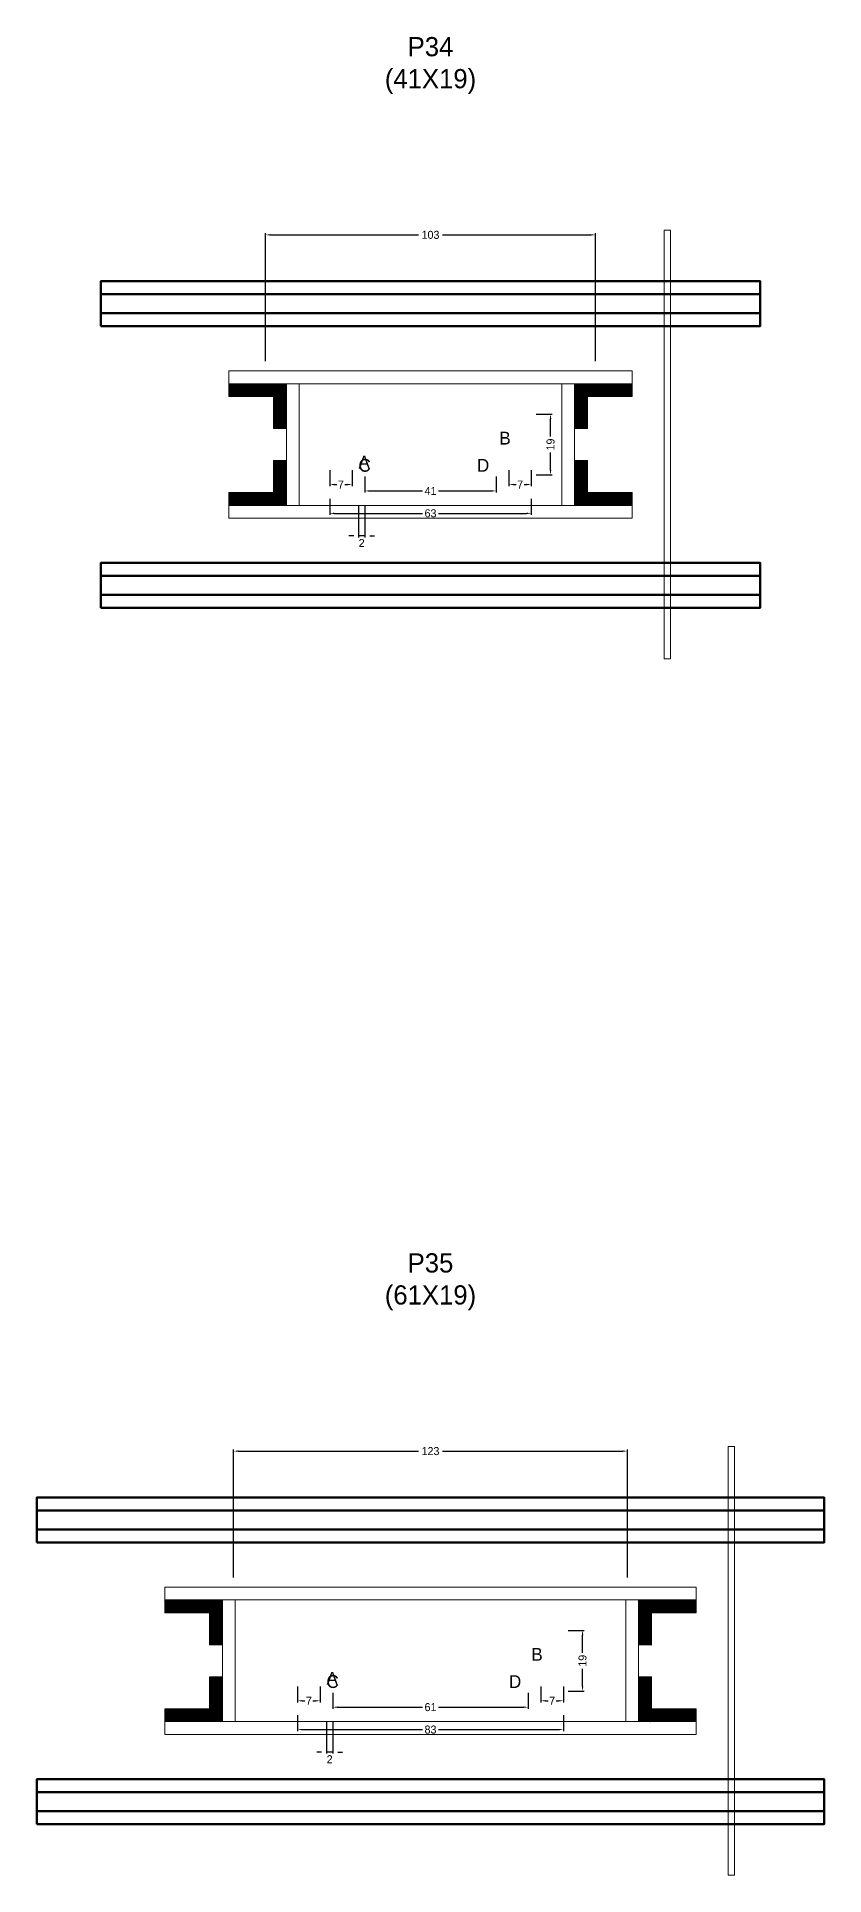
# Model space of a CAD drawing. Header units: centimetres. Extents: x -12000 to 4115, y -10266 to 2668.
# Drawn here: x -123 to 123, y -5627 to -5053 of the extents above; entities that cross this region are included whole.
import ezdxf

# ---------------------------------------------------------------- set-up
doc = ezdxf.new("R2010")
doc.units = ezdxf.units.CM
for name, color, linetype in [('COTA', 241, 'Continuous'), ('GRAVATA', 224, 'Continuous'), ('Hachura', 251, 'Continuous'), ('NOMENCLATURA', 7, 'Continuous'), ('SARRAFO', 251, 'Continuous')]:
    doc.layers.add(name, color=color, linetype=linetype)
doc.dimstyles.new('cotax2', dxfattribs={"dimtxt": 2.5, "dimasz": 1.5, "dimexe": 0.5, "dimexo": 0.5, "dimgap": 0.5, "dimtad": 1, "dimcen": 2.5, "dimazin": 3, "dimtfac": 1, "dimtmove": 0, "dimatfit": 3})

# ---------------------------------------------------------------- blocks, each defined once
blk = doc.blocks.new('_CLOSEDFILLED')
at = {"color": 0, "linetype": 'BYBLOCK'}
blk.add_solid([(-1, 0.16), (0, 0), (-1, -0.16)], dxfattribs=at)
blk = doc.blocks.new('*D378')
for p, q in [((-31.5, -5197), (-31.5, -5202)), ((31.5, -5197), (31.5, -5202)), ((-30, -5201.5), (-2.5, -5201.5)), ((2.5, -5201.5), (30, -5201.5))]:
    blk.add_line(p, q)
at = {"layer": 'Defpoints'}
for p in [(-31.5, -5196.5), (31.5, -5196.5), (-31.5, -5201.5)]:
    blk.add_point(p, dxfattribs=at)
at = {"layer": 'COTA', "xscale": 1.5, "yscale": 1.5, "rotation": 180}
blk.add_blockref('_CLOSEDFILLED', (-31.5, -5201.5), dxfattribs=at)
at = {"layer": 'COTA', "xscale": 1.5, "yscale": 1.5}
blk.add_blockref('_CLOSEDFILLED', (31.5, -5201.5), dxfattribs=at)
at = {"layer": 'COTA', "insert": (0, -5201.5), "char_height": 2.5, "attachment_point": 5}
blk.add_mtext('63', dxfattribs=at)
blk = doc.blocks.new('*D379')
for p, q in [((-20.5, -5190), (-20.5, -5195)), ((20.5, -5190), (20.5, -5195)), ((-19, -5194.5), (-2.5, -5194.5)), ((2.5, -5194.5), (19, -5194.5))]:
    blk.add_line(p, q)
at = {"layer": 'Defpoints'}
for p in [(-20.5, -5189.5), (20.5, -5189.5), (-20.5, -5194.5)]:
    blk.add_point(p, dxfattribs=at)
at = {"layer": 'COTA', "xscale": 1.5, "yscale": 1.5, "rotation": 180}
blk.add_blockref('_CLOSEDFILLED', (-20.5, -5194.5), dxfattribs=at)
at = {"layer": 'COTA', "xscale": 1.5, "yscale": 1.5}
blk.add_blockref('_CLOSEDFILLED', (20.5, -5194.5), dxfattribs=at)
at = {"layer": 'COTA', "insert": (0, -5194.5), "char_height": 2.5, "attachment_point": 5}
blk.add_mtext('41', dxfattribs=at)
blk = doc.blocks.new('*D380')
for p, q in [((33, -5170.5), (38, -5170.5)), ((37.5, -5177.5), (37.5, -5172)), ((37.5, -5188), (37.5, -5182.5)), ((33, -5189.5), (38, -5189.5))]:
    blk.add_line(p, q)
at = {"layer": 'Defpoints'}
for p in [(32.5, -5170.5), (32.5, -5189.5), (37.5, -5189.5)]:
    blk.add_point(p, dxfattribs=at)
at = {"layer": 'COTA', "xscale": 1.5, "yscale": 1.5}
for p, rotation in [((37.5, -5170.5), 90), ((37.5, -5189.5), 270)]:
    blk.add_blockref('_CLOSEDFILLED', p, dxfattribs=dict(at, rotation=rotation))
at = {"layer": 'COTA', "insert": (37.5, -5180), "char_height": 2.5, "attachment_point": 5, "rotation": 90}
blk.add_mtext('19', dxfattribs=at)
blk = doc.blocks.new('*D381')
for p, q in [((-31.5, -5188), (-31.5, -5193)), ((-30, -5192.5), (-29.25, -5192.5)), ((-26.75, -5192.5), (-26, -5192.5)), ((-24.5, -5188), (-24.5, -5193))]:
    blk.add_line(p, q)
at = {"layer": 'Defpoints'}
for p in [(-31.5, -5187.5), (-31.5, -5192.5), (-24.5, -5187.5)]:
    blk.add_point(p, dxfattribs=at)
at = {"layer": 'COTA', "xscale": 1.5, "yscale": 1.5, "rotation": 180}
blk.add_blockref('_CLOSEDFILLED', (-31.5, -5192.5), dxfattribs=at)
at = {"layer": 'COTA', "xscale": 1.5, "yscale": 1.5}
blk.add_blockref('_CLOSEDFILLED', (-24.5, -5192.5), dxfattribs=at)
at = {"layer": 'COTA', "insert": (-28, -5192.5), "char_height": 2.5, "attachment_point": 5}
blk.add_mtext('7', dxfattribs=at)
blk = doc.blocks.new('*D382')
for p, q in [((24.5, -5188), (24.5, -5193)), ((26, -5192.5), (26.75, -5192.5)), ((29.25, -5192.5), (30, -5192.5)), ((31.5, -5188), (31.5, -5193))]:
    blk.add_line(p, q)
at = {"layer": 'Defpoints'}
for p in [(24.5, -5187.5), (24.5, -5192.5), (31.5, -5187.5)]:
    blk.add_point(p, dxfattribs=at)
at = {"layer": 'COTA', "xscale": 1.5, "yscale": 1.5, "rotation": 180}
blk.add_blockref('_CLOSEDFILLED', (24.5, -5192.5), dxfattribs=at)
at = {"layer": 'COTA', "xscale": 1.5, "yscale": 1.5}
blk.add_blockref('_CLOSEDFILLED', (31.5, -5192.5), dxfattribs=at)
at = {"layer": 'COTA', "insert": (28, -5192.5), "char_height": 2.5, "attachment_point": 5}
blk.add_mtext('7', dxfattribs=at)
blk = doc.blocks.new('*D383')
for p, q in [((-51.5, -5154), (-51.5, -5114)), ((-50, -5114.5), (-3.75, -5114.5)), ((3.75, -5114.5), (50, -5114.5)), ((51.5, -5154), (51.5, -5114))]:
    blk.add_line(p, q)
at = {"layer": 'Defpoints'}
for p in [(-51.5, -5114.5), (-51.5, -5154.5), (51.5, -5154.5)]:
    blk.add_point(p, dxfattribs=at)
at = {"layer": 'COTA', "xscale": 1.5, "yscale": 1.5, "rotation": 180}
blk.add_blockref('_CLOSEDFILLED', (-51.5, -5114.5), dxfattribs=at)
at = {"layer": 'COTA', "xscale": 1.5, "yscale": 1.5}
blk.add_blockref('_CLOSEDFILLED', (51.5, -5114.5), dxfattribs=at)
at = {"layer": 'COTA', "insert": (0, -5114.5), "char_height": 2.5, "attachment_point": 5}
blk.add_mtext('103', dxfattribs=at)
blk = doc.blocks.new('*D404')
for p, q in [((-41.5, -5577), (-41.5, -5582)), ((41.5, -5577), (41.5, -5582)), ((-40, -5581.5), (-2.5, -5581.5)), ((2.5, -5581.5), (40, -5581.5))]:
    blk.add_line(p, q)
at = {"layer": 'Defpoints'}
for p in [(-41.5, -5576.5), (41.5, -5576.5), (-41.5, -5581.5)]:
    blk.add_point(p, dxfattribs=at)
at = {"layer": 'COTA', "xscale": 1.5, "yscale": 1.5, "rotation": 180}
blk.add_blockref('_CLOSEDFILLED', (-41.5, -5581.5), dxfattribs=at)
at = {"layer": 'COTA', "xscale": 1.5, "yscale": 1.5}
blk.add_blockref('_CLOSEDFILLED', (41.5, -5581.5), dxfattribs=at)
at = {"layer": 'COTA', "insert": (0, -5581.5), "char_height": 2.5, "attachment_point": 5}
blk.add_mtext('83', dxfattribs=at)
blk = doc.blocks.new('*D405')
for p, q in [((-30.5, -5570), (-30.5, -5575)), ((30.5, -5570), (30.5, -5575)), ((-29, -5574.5), (-2.5, -5574.5)), ((2.5, -5574.5), (29, -5574.5))]:
    blk.add_line(p, q)
at = {"layer": 'Defpoints'}
for p in [(-30.5, -5569.5), (30.5, -5569.5), (-30.5, -5574.5)]:
    blk.add_point(p, dxfattribs=at)
at = {"layer": 'COTA', "xscale": 1.5, "yscale": 1.5, "rotation": 180}
blk.add_blockref('_CLOSEDFILLED', (-30.5, -5574.5), dxfattribs=at)
at = {"layer": 'COTA', "xscale": 1.5, "yscale": 1.5}
blk.add_blockref('_CLOSEDFILLED', (30.5, -5574.5), dxfattribs=at)
at = {"layer": 'COTA', "insert": (0, -5574.5), "char_height": 2.5, "attachment_point": 5}
blk.add_mtext('61', dxfattribs=at)
blk = doc.blocks.new('*D406')
for p, q in [((43, -5550.5), (48, -5550.5)), ((47.5, -5557.5), (47.5, -5552)), ((47.5, -5568), (47.5, -5562.5)), ((43, -5569.5), (48, -5569.5))]:
    blk.add_line(p, q)
at = {"layer": 'Defpoints'}
for p in [(42.5, -5550.5), (42.5, -5569.5), (47.5, -5569.5)]:
    blk.add_point(p, dxfattribs=at)
at = {"layer": 'COTA', "xscale": 1.5, "yscale": 1.5}
for p, rotation in [((47.5, -5550.5), 90), ((47.5, -5569.5), 270)]:
    blk.add_blockref('_CLOSEDFILLED', p, dxfattribs=dict(at, rotation=rotation))
at = {"layer": 'COTA', "insert": (47.5, -5560), "char_height": 2.5, "attachment_point": 5, "rotation": 90}
blk.add_mtext('19', dxfattribs=at)
blk = doc.blocks.new('*D407')
for p, q in [((-41.5, -5568), (-41.5, -5573)), ((-34.5, -5568), (-34.5, -5573)), ((-40, -5572.5), (-39.25, -5572.5)), ((-36.75, -5572.5), (-36, -5572.5))]:
    blk.add_line(p, q)
at = {"layer": 'Defpoints'}
for p in [(-41.5, -5567.5), (-34.5, -5567.5), (-41.5, -5572.5)]:
    blk.add_point(p, dxfattribs=at)
at = {"layer": 'COTA', "xscale": 1.5, "yscale": 1.5, "rotation": 180}
blk.add_blockref('_CLOSEDFILLED', (-41.5, -5572.5), dxfattribs=at)
at = {"layer": 'COTA', "xscale": 1.5, "yscale": 1.5}
blk.add_blockref('_CLOSEDFILLED', (-34.5, -5572.5), dxfattribs=at)
at = {"layer": 'COTA', "insert": (-38, -5572.5), "char_height": 2.5, "attachment_point": 5}
blk.add_mtext('7', dxfattribs=at)
blk = doc.blocks.new('*D408')
for p, q in [((34.5, -5568), (34.5, -5573)), ((41.5, -5568), (41.5, -5573)), ((36, -5572.5), (36.75, -5572.5)), ((39.25, -5572.5), (40, -5572.5))]:
    blk.add_line(p, q)
at = {"layer": 'Defpoints'}
for p in [(34.5, -5567.5), (41.5, -5567.5), (34.5, -5572.5)]:
    blk.add_point(p, dxfattribs=at)
at = {"layer": 'COTA', "xscale": 1.5, "yscale": 1.5, "rotation": 180}
blk.add_blockref('_CLOSEDFILLED', (34.5, -5572.5), dxfattribs=at)
at = {"layer": 'COTA', "xscale": 1.5, "yscale": 1.5}
blk.add_blockref('_CLOSEDFILLED', (41.5, -5572.5), dxfattribs=at)
at = {"layer": 'COTA', "insert": (38, -5572.5), "char_height": 2.5, "attachment_point": 5}
blk.add_mtext('7', dxfattribs=at)
blk = doc.blocks.new('*D409')
for p, q in [((-61.5, -5534), (-61.5, -5494)), ((-60, -5494.5), (-3.75, -5494.5)), ((3.75, -5494.5), (60, -5494.5)), ((61.5, -5534), (61.5, -5494))]:
    blk.add_line(p, q)
at = {"layer": 'Defpoints'}
for p in [(-61.5, -5494.5), (-61.5, -5534.5), (61.5, -5534.5)]:
    blk.add_point(p, dxfattribs=at)
at = {"layer": 'COTA', "xscale": 1.5, "yscale": 1.5, "rotation": 180}
blk.add_blockref('_CLOSEDFILLED', (-61.5, -5494.5), dxfattribs=at)
at = {"layer": 'COTA', "xscale": 1.5, "yscale": 1.5}
blk.add_blockref('_CLOSEDFILLED', (61.5, -5494.5), dxfattribs=at)
at = {"layer": 'COTA', "insert": (0, -5494.5), "char_height": 2.5, "attachment_point": 5}
blk.add_mtext('123', dxfattribs=at)

msp = doc.modelspace()

# ---------------------------------------------------------------- hatches: boundary and pattern name
at = {"layer": 'SARRAFO'}
h = msp.add_hatch(dxfattribs=at)
h.set_pattern_fill('SOLID', scale=2)
h.paths.add_polyline_path([(-63, -5165), (-49, -5165), (-49, -5161), (-63, -5161)])
h = msp.add_hatch(dxfattribs=at)
h.set_pattern_fill('SOLID', scale=2)
h.paths.add_polyline_path([(-49, -5175), (-45, -5175), (-45, -5161), (-49, -5161)])
h = msp.add_hatch(dxfattribs=at)
h.set_pattern_fill('SOLID', scale=2)
h.paths.add_polyline_path([(45, -5175), (49, -5175), (49, -5161), (45, -5161)])
h = msp.add_hatch(dxfattribs=at)
h.set_pattern_fill('SOLID', scale=2)
h.paths.add_polyline_path([(49, -5165), (63, -5165), (63, -5161), (49, -5161)])
h = msp.add_hatch(dxfattribs=at)
h.set_pattern_fill('SOLID', scale=2)
h.paths.add_polyline_path([(-49, -5199), (-45, -5199), (-45, -5185), (-49, -5185)])
h = msp.add_hatch(dxfattribs=at)
h.set_pattern_fill('SOLID', scale=2)
h.paths.add_polyline_path([(45, -5199), (49, -5199), (49, -5185), (45, -5185)])
h = msp.add_hatch(dxfattribs=at)
h.set_pattern_fill('SOLID', scale=2)
h.paths.add_polyline_path([(-63, -5199), (-49, -5199), (-49, -5195), (-63, -5195)])
h = msp.add_hatch(dxfattribs=at)
h.set_pattern_fill('SOLID', scale=2)
h.paths.add_polyline_path([(49, -5199), (63, -5199), (63, -5195), (49, -5195)])
h = msp.add_hatch(dxfattribs=at)
h.set_pattern_fill('SOLID', scale=2)
h.paths.add_polyline_path([(-83, -5545), (-69, -5545), (-69, -5541), (-83, -5541)])
h = msp.add_hatch(dxfattribs=at)
h.set_pattern_fill('SOLID', scale=2)
h.paths.add_polyline_path([(-69, -5555), (-65, -5555), (-65, -5541), (-69, -5541)])
h = msp.add_hatch(dxfattribs=at)
h.set_pattern_fill('SOLID', scale=2)
h.paths.add_polyline_path([(65, -5555), (69, -5555), (69, -5541), (65, -5541)])
h = msp.add_hatch(dxfattribs=at)
h.set_pattern_fill('SOLID', scale=2)
h.paths.add_polyline_path([(69, -5545), (83, -5545), (83, -5541), (69, -5541)])
h = msp.add_hatch(dxfattribs=at)
h.set_pattern_fill('SOLID', scale=2)
h.paths.add_polyline_path([(-69, -5579), (-65, -5579), (-65, -5565), (-69, -5565)])
h = msp.add_hatch(dxfattribs=at)
h.set_pattern_fill('SOLID', scale=2)
h.paths.add_polyline_path([(65, -5579), (69, -5579), (69, -5565), (65, -5565)])
h = msp.add_hatch(dxfattribs=at)
h.set_pattern_fill('SOLID', scale=2)
h.paths.add_polyline_path([(-83, -5579), (-69, -5579), (-69, -5575), (-83, -5575)])
h = msp.add_hatch(dxfattribs=at)
h.set_pattern_fill('SOLID', scale=2)
h.paths.add_polyline_path([(69, -5579), (83, -5579), (83, -5575), (69, -5575)])

# ---------------------------------------------------------------- linework, layer by layer
at = {"layer": 'GRAVATA', "lineweight": 50}
for points in [[(-103, -5143), (103, -5143), (103, -5129), (-103, -5129)], [(-103, -5139), (103, -5139), (103, -5133), (-103, -5133)], [(-103, -5231), (103, -5231), (103, -5217), (-103, -5217)], [(-103, -5227), (103, -5227), (103, -5221), (-103, -5221)], [(-123, -5523), (123, -5523), (123, -5509), (-123, -5509)], [(-123, -5519), (123, -5519), (123, -5513), (-123, -5513)], [(-123, -5611), (123, -5611), (123, -5597), (-123, -5597)], [(-123, -5607), (123, -5607), (123, -5601), (-123, -5601)]]:
    msp.add_lwpolyline(points, close=True, dxfattribs=at)
at = {"layer": 'Hachura', "lineweight": 13}
for points in [[(73, -5247), (75, -5247), (75, -5113), (73, -5113)], [(93, -5627), (95, -5627), (95, -5493), (93, -5493)]]:
    msp.add_lwpolyline(points, close=True, dxfattribs=at)
at = {"layer": 'Hachura', "lineweight": 18}
for points in [[(-63, -5161), (63, -5161), (63, -5157), (-63, -5157)], [(-45, -5199), (-41, -5199), (-41, -5161), (-45, -5161)], [(41, -5199), (45, -5199), (45, -5161), (41, -5161)], [(-63, -5203), (63, -5203), (63, -5199), (-63, -5199)], [(-83, -5541), (83, -5541), (83, -5537), (-83, -5537)], [(-65, -5579), (-61, -5579), (-61, -5541), (-65, -5541)], [(61, -5579), (65, -5579), (65, -5541), (61, -5541)], [(-83, -5583), (83, -5583), (83, -5579), (-83, -5579)]]:
    msp.add_lwpolyline(points, close=True, dxfattribs=at)
at = {"layer": 'SARRAFO', "lineweight": 13}
for points in [[(-63, -5165), (-49, -5165), (-49, -5161), (-63, -5161)], [(-49, -5175), (-45, -5175), (-45, -5161), (-49, -5161)], [(45, -5175), (49, -5175), (49, -5161), (45, -5161)], [(49, -5165), (63, -5165), (63, -5161), (49, -5161)], [(-49, -5199), (-45, -5199), (-45, -5185), (-49, -5185)], [(45, -5199), (49, -5199), (49, -5185), (45, -5185)], [(-63, -5199), (-49, -5199), (-49, -5195), (-63, -5195)], [(49, -5199), (63, -5199), (63, -5195), (49, -5195)], [(-83, -5545), (-69, -5545), (-69, -5541), (-83, -5541)], [(-69, -5555), (-65, -5555), (-65, -5541), (-69, -5541)], [(65, -5555), (69, -5555), (69, -5541), (65, -5541)], [(69, -5545), (83, -5545), (83, -5541), (69, -5541)], [(-69, -5579), (-65, -5579), (-65, -5565), (-69, -5565)], [(65, -5579), (69, -5579), (69, -5565), (65, -5565)], [(-83, -5579), (-69, -5579), (-69, -5575), (-83, -5575)], [(69, -5579), (83, -5579), (83, -5575), (69, -5575)]]:
    msp.add_lwpolyline(points, close=True, dxfattribs=at)

# ---------------------------------------------------------------- texts
at = {"layer": 'NOMENCLATURA'}
for s, p in [('B', (21.5, -5180)), ('A', (-22.5, -5187.5)), ('C', (-22.5, -5188.5)), ('D', (14.5, -5188.5)), ('B', (31.5, -5560)), ('A', (-32.5, -5567.5)), ('C', (-32.5, -5568.5)), ('D', (24.5, -5568.5))]:
    msp.add_text(s, height=4, dxfattribs=at).set_placement(p)
at = {"layer": 'NOMENCLATURA', "char_height": 6, "attachment_point": 8}
for s, insert in [('P34\\P(41X19)', (0, -5070.5)), ('P35\\P(61X19)', (0, -5450.5))]:
    msp.add_mtext(s, dxfattribs=dict(at, insert=insert))

# ---------------------------------------------------------------- dimensions: what is measured, and where the dimension line sits
at = {"layer": 'COTA'}
for base, p1, p2, picture, middle in [((-51.5, -5114.5), (-51.5, -5154.5), (51.5, -5154.5), '*D383', (0, -5114.5)), ((-31.5, -5192.5), (-31.5, -5187.5), (-24.5, -5187.5), '*D381', (-28, -5192.5)), ((-20.5, -5194.5), (-20.5, -5189.5), (20.5, -5189.5), '*D379', (0, -5194.5)), ((24.5, -5192.5), (24.5, -5187.5), (31.5, -5187.5), '*D382', (28, -5192.5)), ((-31.5, -5201.5), (-31.5, -5196.5), (31.5, -5196.5), '*D378', (0, -5201.5)), ((-61.5, -5494.5), (-61.5, -5534.5), (61.5, -5534.5), '*D409', (0, -5494.5)), ((-41.5, -5572.5), (-41.5, -5567.5), (-34.5, -5567.5), '*D407', (-38, -5572.5)), ((-30.5, -5574.5), (-30.5, -5569.5), (30.5, -5569.5), '*D405', (0, -5574.5)), ((34.5, -5572.5), (34.5, -5567.5), (41.5, -5567.5), '*D408', (38, -5572.5)), ((-41.5, -5581.5), (-41.5, -5576.5), (41.5, -5576.5), '*D404', (0, -5581.5))]:
    dim = msp.add_linear_dim(base=base, p1=p1, p2=p2, dimstyle='cotax2', dxfattribs=at)
    dim.commit()
    dim.dimension.update_dxf_attribs({"geometry": picture, "text_midpoint": middle})
for base, p1, p2, picture, middle in [((37.5, -5189.5), (32.5, -5189.5), (32.5, -5170.5), '*D380', (37.5, -5180)), ((47.5, -5569.5), (42.5, -5569.5), (42.5, -5550.5), '*D406', (47.5, -5560))]:
    dim = msp.add_linear_dim(base=base, p1=p1, p2=p2, angle=90, dimstyle='cotax2', dxfattribs=at)
    dim.commit()
    dim.dimension.update_dxf_attribs({"geometry": picture, "text_midpoint": middle})
for base, p1, p2 in [((-20.5, -5208.5), (-20.5, -5198.5), (-22.5, -5198.5)), ((-30.5, -5588.5), (-30.5, -5578.5), (-32.5, -5578.5))]:
    msp.add_linear_dim(base=base, p1=p1, p2=p2, dimstyle='cotax2', dxfattribs=at).render()

doc.saveas('drawing.dxf')
